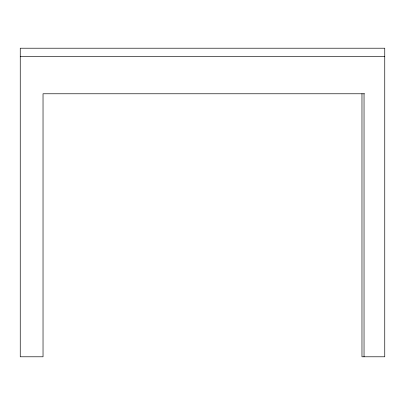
<?xml version="1.0" encoding="UTF-8"?>
<svg xmlns="http://www.w3.org/2000/svg" width="405" height="405" viewBox="0 0 405 405"><rect width="100%" height="100%" fill="white"/><g stroke="black" fill="none" stroke-linecap="round" stroke-linejoin="round"><path stroke-width="0.61" d="M20.25 56.492L384.75 56.492M364.5 93.773L43.031 93.773L43.031 356.79L20.25 356.79L20.25 48.21L384.75 48.21L384.75 356.79L361.969 356.79L361.969 93.773M364.039 93.773L364.039 356.79"/></g></svg>
